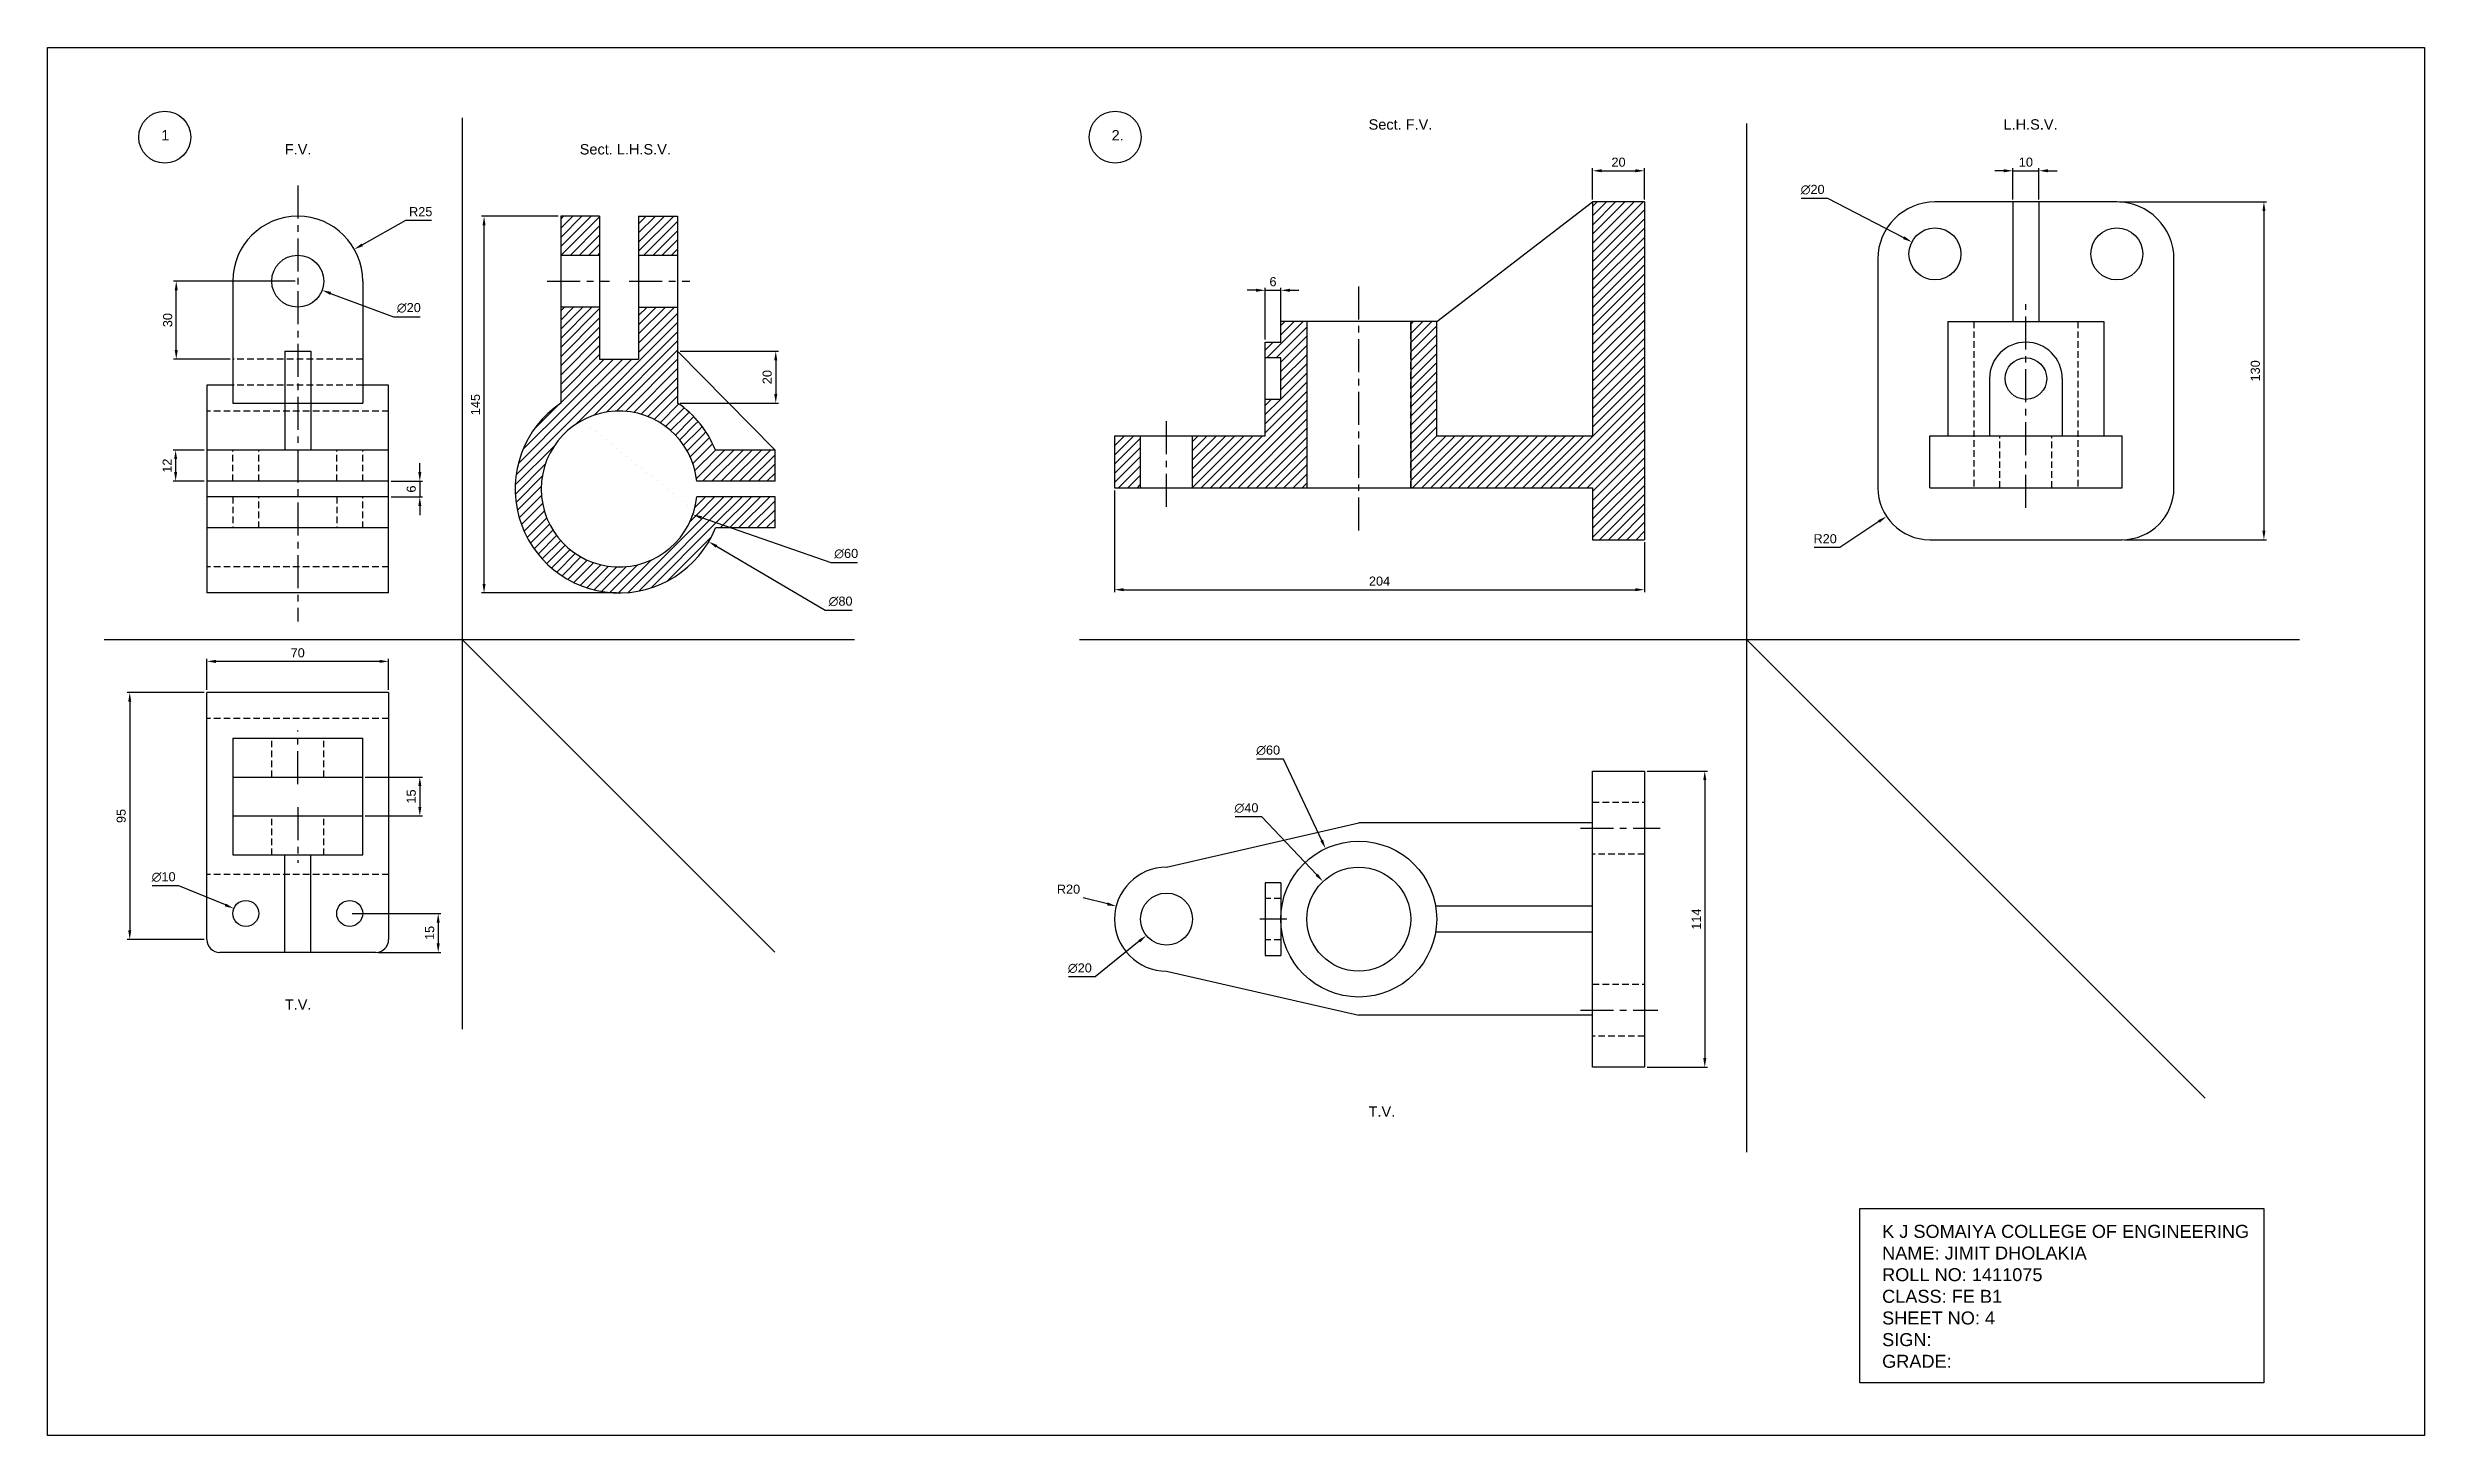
# Model space of a CAD drawing. Header units: millimetres. Extents: x 2652 to 3567, y 829 to 1364.
import ezdxf

# ---------------------------------------------------------------- set-up
doc = ezdxf.new("R2010")
doc.units = ezdxf.units.MM
doc.header["$LTSCALE"] = 0.4
doc.linetypes.add('CENTER', pattern=[50.8, 31.75, -6.35, 6.35, -6.35])
doc.linetypes.add('HIDDEN', pattern=[9.525, 6.35, -3.175])
doc.layers.add('AM_5', color=3, linetype='Continuous', lineweight=25)
doc.layers.add('AM_8', color=1, linetype='Continuous', lineweight=25)
doc.styles.get("Standard").update_dxf_attribs({"font": 'ARIAL.TTF'})
doc.dimstyles.new('AM_ISO$0', dxfattribs={"dimtxt": 3.5, "dimasz": 3.5, "dimexe": 1, "dimexo": 1, "dimgap": 1.5, "dimtad": 1, "dimdsep": 46, "dimtxsty": 'Standard', "dimcen": 0, "dimclrd": 256, "dimclre": 256, "dimclrt": 2, "dimadec": 0, "dimazin": 2, "dimtp": 0.1, "dimtm": 0.1, "dimtfac": 0.71, "dimtdec": 3, "dimtmove": 0, "dimatfit": 3, "dimfxl": 1, "dimlwd": -1, "dimlwe": -1, "dimarcsym": 1})
doc.dimstyles.new('AM_ISO$3', dxfattribs={"dimtxt": 3.5, "dimasz": 3.5, "dimexe": 1, "dimexo": 1, "dimgap": 1.5, "dimtad": 1, "dimtoh": 1, "dimdsep": 46, "dimtxsty": 'Standard', "dimcen": 0, "dimclrd": 256, "dimclre": 256, "dimclrt": 2, "dimadec": 0, "dimazin": 2, "dimtp": 0.1, "dimtm": 0.1, "dimtfac": 0.71, "dimtdec": 3, "dimtofl": 0, "dimtmove": 0, "dimatfit": 0, "dimfxl": 1, "dimlwd": -1, "dimlwe": -1, "dimarcsym": 1})
doc.dimstyles.new('AM_ISO$4', dxfattribs={"dimtxt": 3.5, "dimasz": 3.5, "dimexe": 1, "dimexo": 1, "dimgap": 1.5, "dimtad": 1, "dimtoh": 1, "dimdsep": 46, "dimtxsty": 'Standard', "dimcen": 0, "dimclrd": 256, "dimclre": 256, "dimclrt": 2, "dimadec": 0, "dimazin": 2, "dimtp": 0.1, "dimtm": 0.1, "dimtfac": 0.71, "dimtdec": 3, "dimtofl": 0, "dimtmove": 0, "dimatfit": 0, "dimfxl": 1, "dimlwd": -1, "dimlwe": -1, "dimarcsym": 1})
pattern_1 = [(45, (0, 0), (-1.767767, 1.767767), [])]

# ---------------------------------------------------------------- blocks, each defined once
blk = doc.blocks.new('*D3')
at = {"layer": 'AM_5', "linetype": 'ByBlock', "transparency": 16777216}
for p, q in [((2773.38, 1287.72), (2790.18, 1297.18)), ((2790.18, 1297.18), (2800.07, 1297.18))]:
    blk.add_line(p, q, dxfattribs=at)
at = {"layer": 'AM_5', "transparency": 16777216}
blk.add_solid([(2773.09, 1288.23), (2773.66, 1287.22), (2770.33, 1286.01)], dxfattribs=at)
at = {"layer": 'Defpoints', "color": 0, "transparency": 16777216}
for p in [(2770.33, 1286.01), (2748.54, 1273.74)]:
    blk.add_point(p, dxfattribs=at)
at = {"layer": 'AM_5', "color": 2, "transparency": 16777216, "insert": (2795.88, 1300.47), "char_height": 3.5, "attachment_point": 5}
blk.add_mtext('R25', dxfattribs=at)
blk = doc.blocks.new('*D4')
at = {"layer": 'AM_5', "linetype": 'ByBlock', "transparency": 16777216}
for p, q in [((2761.2, 1269.05), (2785.4, 1260.07)), ((2785.4, 1260.07), (2795.71, 1260.07))]:
    blk.add_line(p, q, dxfattribs=at)
at = {"layer": 'AM_5', "transparency": 16777216}
blk.add_solid([(2761.4, 1269.6), (2761, 1268.5), (2757.92, 1270.27)], dxfattribs=at)
at = {"layer": 'Defpoints', "color": 0, "transparency": 16777216}
for p in [(2739.16, 1277.22), (2757.92, 1270.27)]:
    blk.add_point(p, dxfattribs=at)
at = {"layer": 'AM_5', "color": 2, "transparency": 16777216, "insert": (2791.31, 1263.46), "char_height": 3.5, "attachment_point": 5}
blk.add_mtext('∅20', dxfattribs=at)
blk = doc.blocks.new('*D5')
at = {"layer": 'AM_5', "linetype": 'ByBlock', "transparency": 16777216}
for p, q in [((2747.54, 1273.74), (2700.78, 1273.74)), ((2701.78, 1247.24), (2701.78, 1270.24)), ((2722.54, 1243.74), (2700.78, 1243.74))]:
    blk.add_line(p, q, dxfattribs=at)
at = {"layer": 'AM_5', "transparency": 16777216}
for points in [[(2701.2, 1270.24), (2702.36, 1270.24), (2701.78, 1273.74)], [(2701.2, 1247.24), (2702.36, 1247.24), (2701.78, 1243.74)]]:
    blk.add_solid(points, dxfattribs=at)
at = {"layer": 'Defpoints', "color": 0, "transparency": 16777216}
for p in [(2701.78, 1273.74), (2748.54, 1273.74), (2723.54, 1243.74)]:
    blk.add_point(p, dxfattribs=at)
at = {"layer": 'AM_5', "color": 2, "transparency": 16777216, "insert": (2698.49, 1258.74), "char_height": 3.5, "attachment_point": 5, "rotation": 90}
blk.add_mtext('30', dxfattribs=at)
blk = doc.blocks.new('*D6')
at = {"layer": 'AM_5', "linetype": 'ByBlock', "transparency": 16777216}
for p, q in [((2848.76, 1298.74), (2819.26, 1298.74)), ((2820.26, 1157.24), (2820.26, 1295.24)), ((2871.26, 1153.74), (2819.26, 1153.74))]:
    blk.add_line(p, q, dxfattribs=at)
at = {"layer": 'AM_5', "transparency": 16777216}
for points in [[(2819.68, 1295.24), (2820.85, 1295.24), (2820.26, 1298.74)], [(2819.68, 1157.24), (2820.85, 1157.24), (2820.26, 1153.74)]]:
    blk.add_solid(points, dxfattribs=at)
at = {"layer": 'Defpoints', "color": 0, "transparency": 16777216}
for p in [(2820.26, 1298.74), (2849.76, 1298.74), (2872.26, 1153.74)]:
    blk.add_point(p, dxfattribs=at)
at = {"layer": 'AM_5', "color": 2, "transparency": 16777216, "insert": (2816.97, 1226.24), "char_height": 3.5, "attachment_point": 5, "rotation": 90}
blk.add_mtext('145', dxfattribs=at)
blk = doc.blocks.new('*D7')
at = {"layer": 'AM_5', "linetype": 'ByBlock', "transparency": 16777216}
for p, q in [((2903.91, 1182.76), (2953.75, 1165.46)), ((2953.75, 1165.46), (2964.06, 1165.46))]:
    blk.add_line(p, q, dxfattribs=at)
at = {"layer": 'AM_5', "transparency": 16777216}
blk.add_solid([(2904.1, 1183.31), (2903.72, 1182.21), (2900.6, 1183.91)], dxfattribs=at)
at = {"layer": 'Defpoints', "color": 0, "transparency": 16777216}
for p in [(2843.92, 1203.58), (2900.6, 1183.91)]:
    blk.add_point(p, dxfattribs=at)
at = {"layer": 'AM_5', "color": 2, "transparency": 16777216, "insert": (2959.66, 1168.85), "char_height": 3.5, "attachment_point": 5}
blk.add_mtext('∅60', dxfattribs=at)
blk = doc.blocks.new('*D8')
at = {"layer": 'AM_5', "linetype": 'ByBlock', "transparency": 16777216}
for p, q in [((2909.76, 1171.69), (2951.59, 1147.09)), ((2951.59, 1147.09), (2961.9, 1147.09))]:
    blk.add_line(p, q, dxfattribs=at)
at = {"layer": 'AM_5', "transparency": 16777216}
blk.add_solid([(2910.05, 1172.2), (2909.46, 1171.19), (2906.74, 1173.47)], dxfattribs=at)
at = {"layer": 'Defpoints', "color": 0, "transparency": 16777216}
for p in [(2837.78, 1214.02), (2906.74, 1173.47)]:
    blk.add_point(p, dxfattribs=at)
at = {"layer": 'AM_5', "color": 2, "transparency": 16777216, "insert": (2957.49, 1150.48), "char_height": 3.5, "attachment_point": 5}
blk.add_mtext('∅80', dxfattribs=at)
blk = doc.blocks.new('*D9')
at = {"layer": 'AM_5', "linetype": 'ByBlock', "transparency": 16777216}
for p, q in [((2769.54, 1030.4), (2803.61, 1030.4)), ((2802.61, 1026.9), (2802.61, 1018.9)), ((2779.54, 1015.4), (2803.61, 1015.4))]:
    blk.add_line(p, q, dxfattribs=at)
at = {"layer": 'AM_5', "transparency": 16777216}
for points in [[(2802.03, 1026.9), (2803.2, 1026.9), (2802.61, 1030.4)], [(2802.03, 1018.9), (2803.2, 1018.9), (2802.61, 1015.4)]]:
    blk.add_solid(points, dxfattribs=at)
at = {"layer": 'Defpoints', "color": 0, "transparency": 16777216}
for p in [(2768.54, 1030.4), (2778.54, 1015.4), (2802.61, 1015.4)]:
    blk.add_point(p, dxfattribs=at)
at = {"layer": 'AM_5', "color": 2, "transparency": 16777216, "insert": (2799.33, 1022.9), "char_height": 3.5, "attachment_point": 5, "rotation": 90}
blk.add_mtext('15', dxfattribs=at)
blk = doc.blocks.new('*D10')
at = {"layer": 'AM_5', "linetype": 'ByBlock', "transparency": 16777216}
for p, q in [((2702.82, 1041.02), (2692.51, 1041.02)), ((2720.68, 1033.65), (2702.82, 1041.02))]:
    blk.add_line(p, q, dxfattribs=at)
at = {"layer": 'AM_5', "transparency": 16777216}
blk.add_solid([(2720.91, 1034.19), (2720.46, 1033.11), (2723.92, 1032.31)], dxfattribs=at)
at = {"layer": 'Defpoints', "color": 0, "transparency": 16777216}
for p in [(2723.92, 1032.31), (2733.16, 1028.49)]:
    blk.add_point(p, dxfattribs=at)
at = {"layer": 'AM_5', "color": 2, "transparency": 16777216, "insert": (2696.91, 1044.41), "char_height": 3.5, "attachment_point": 5}
blk.add_mtext('∅10', dxfattribs=at)
blk = doc.blocks.new('*D11')
at = {"layer": 'AM_5', "linetype": 'ByBlock', "transparency": 16777216}
for p, q in [((2774.54, 1082.9), (2796.54, 1082.9)), ((2795.54, 1079.4), (2795.54, 1071.4)), ((2774.54, 1067.9), (2796.54, 1067.9))]:
    blk.add_line(p, q, dxfattribs=at)
at = {"layer": 'AM_5', "transparency": 16777216}
for points in [[(2794.96, 1079.4), (2796.12, 1079.4), (2795.54, 1082.9)], [(2794.96, 1071.4), (2796.12, 1071.4), (2795.54, 1067.9)]]:
    blk.add_solid(points, dxfattribs=at)
at = {"layer": 'Defpoints', "color": 0, "transparency": 16777216}
for p in [(2773.54, 1082.9), (2773.54, 1067.9), (2795.54, 1067.9)]:
    blk.add_point(p, dxfattribs=at)
at = {"layer": 'AM_5', "color": 2, "transparency": 16777216, "insert": (2792.25, 1075.4), "char_height": 3.5, "attachment_point": 5, "rotation": 90}
blk.add_mtext('15', dxfattribs=at)
blk = doc.blocks.new('*D12')
at = {"layer": 'AM_5', "linetype": 'ByBlock', "transparency": 16777216}
for p, q in [((3337.57, 1305.57), (3327.26, 1305.57)), ((3366.78, 1290.44), (3337.57, 1305.57))]:
    blk.add_line(p, q, dxfattribs=at)
at = {"layer": 'AM_5', "transparency": 16777216}
blk.add_solid([(3367.05, 1290.96), (3366.51, 1289.92), (3369.89, 1288.83)], dxfattribs=at)
at = {"layer": 'Defpoints', "color": 0, "transparency": 16777216}
for p in [(3369.89, 1288.83), (3387.65, 1279.64)]:
    blk.add_point(p, dxfattribs=at)
at = {"layer": 'AM_5', "color": 2, "transparency": 16777216, "insert": (3331.67, 1308.95), "char_height": 3.5, "attachment_point": 5}
blk.add_mtext('∅20', dxfattribs=at)
blk = doc.blocks.new('*D13')
at = {"layer": 'AM_5', "linetype": 'ByBlock', "transparency": 16777216}
for p, q in [((3267.96, 1085.21), (3291.16, 1085.21)), ((3290.16, 1081.71), (3290.16, 974.71)), ((3267.96, 971.21), (3291.16, 971.21))]:
    blk.add_line(p, q, dxfattribs=at)
at = {"layer": 'AM_5', "transparency": 16777216}
for points in [[(3289.58, 1081.71), (3290.75, 1081.71), (3290.16, 1085.21)], [(3289.58, 974.71), (3290.75, 974.71), (3290.16, 971.21)]]:
    blk.add_solid(points, dxfattribs=at)
at = {"layer": 'Defpoints', "color": 0, "transparency": 16777216}
for p in [(3266.96, 1085.21), (3266.96, 971.21), (3290.16, 971.21)]:
    blk.add_point(p, dxfattribs=at)
at = {"layer": 'AM_5', "color": 2, "transparency": 16777216, "insert": (3286.91, 1028.21), "char_height": 3.5, "attachment_point": 5, "rotation": 90}
blk.add_mtext('114', dxfattribs=at)
blk = doc.blocks.new('*D14')
at = {"layer": 'AM_5', "linetype": 'ByBlock', "transparency": 16777216}
for p, q in [((3127.98, 1089.77), (3117.67, 1089.77)), ((3142.69, 1058.52), (3127.98, 1089.77))]:
    blk.add_line(p, q, dxfattribs=at)
at = {"layer": 'AM_5', "transparency": 16777216}
blk.add_solid([(3143.22, 1058.77), (3142.17, 1058.27), (3144.18, 1055.35)], dxfattribs=at)
at = {"layer": 'Defpoints', "color": 0, "transparency": 16777216}
for p in [(3144.18, 1055.35), (3169.75, 1001.07)]:
    blk.add_point(p, dxfattribs=at)
at = {"layer": 'AM_5', "color": 2, "transparency": 16777216, "insert": (3122.07, 1093.16), "char_height": 3.5, "attachment_point": 5}
blk.add_mtext('∅60', dxfattribs=at)
blk = doc.blocks.new('*D15')
at = {"layer": 'AM_5', "linetype": 'ByBlock', "transparency": 16777216}
for p, q in [((3119.64, 1067.57), (3109.33, 1067.57)), ((3140.79, 1045.26), (3119.64, 1067.57))]:
    blk.add_line(p, q, dxfattribs=at)
at = {"layer": 'AM_5', "transparency": 16777216}
blk.add_solid([(3141.22, 1045.66), (3140.37, 1044.86), (3143.2, 1042.72)], dxfattribs=at)
at = {"layer": 'Defpoints', "color": 0, "transparency": 16777216}
for p in [(3143.2, 1042.72), (3170.73, 1013.7)]:
    blk.add_point(p, dxfattribs=at)
at = {"layer": 'AM_5', "color": 2, "transparency": 16777216, "insert": (3113.74, 1070.95), "char_height": 3.5, "attachment_point": 5}
blk.add_mtext('∅40', dxfattribs=at)
blk = doc.blocks.new('*D16')
at = {"layer": 'AM_5', "linetype": 'ByBlock', "transparency": 16777216}
blk.add_line((3060.2, 1034.05), (3050.91, 1036.44), dxfattribs=at)
at = {"layer": 'AM_5', "transparency": 16777216}
blk.add_solid([(3060.35, 1034.62), (3060.06, 1033.49), (3063.59, 1033.18)], dxfattribs=at)
at = {"layer": 'Defpoints', "color": 0, "transparency": 16777216}
for p in [(3063.59, 1033.18), (3082.96, 1028.21)]:
    blk.add_point(p, dxfattribs=at)
at = {"layer": 'AM_5', "color": 2, "transparency": 16777216, "insert": (3045.24, 1039.73), "char_height": 3.5, "attachment_point": 5}
blk.add_mtext('R20', dxfattribs=at)
blk = doc.blocks.new('*D17')
at = {"layer": 'AM_5', "linetype": 'ByBlock', "transparency": 16777216}
for p, q in [((3072.48, 1019.71), (3055.5, 1005.94)), ((3055.5, 1005.94), (3045.19, 1005.94))]:
    blk.add_line(p, q, dxfattribs=at)
at = {"layer": 'AM_5', "transparency": 16777216}
blk.add_solid([(3072.11, 1020.16), (3072.85, 1019.25), (3075.2, 1021.91)], dxfattribs=at)
at = {"layer": 'Defpoints', "color": 0, "transparency": 16777216}
for p in [(3090.73, 1034.51), (3075.2, 1021.91)]:
    blk.add_point(p, dxfattribs=at)
at = {"layer": 'AM_5', "color": 2, "transparency": 16777216, "insert": (3049.6, 1009.32), "char_height": 3.5, "attachment_point": 5}
blk.add_mtext('∅20', dxfattribs=at)
blk = doc.blocks.new('*D18')
at = {"layer": 'AM_5', "linetype": 'ByBlock', "transparency": 16777216}
for p, q in [((3405.27, 1316.23), (3401.77, 1316.23)), ((3408.77, 1305.23), (3408.77, 1317.23)), ((3408.77, 1316.23), (3418.77, 1316.23)), ((3418.77, 1305.23), (3418.77, 1317.23)), ((3422.27, 1316.23), (3425.77, 1316.23))]:
    blk.add_line(p, q, dxfattribs=at)
at = {"layer": 'AM_5', "transparency": 16777216}
for points in [[(3405.27, 1316.82), (3405.27, 1315.65), (3408.77, 1316.23)], [(3422.27, 1316.82), (3422.27, 1315.65), (3418.77, 1316.23)]]:
    blk.add_solid(points, dxfattribs=at)
at = {"layer": 'Defpoints', "color": 0, "transparency": 16777216}
for p in [(3418.77, 1316.23), (3408.77, 1304.23), (3418.77, 1304.23)]:
    blk.add_point(p, dxfattribs=at)
at = {"layer": 'AM_5', "color": 2, "transparency": 16777216, "insert": (3413.77, 1319.52), "char_height": 3.5, "attachment_point": 5}
blk.add_mtext('10', dxfattribs=at)
blk = doc.blocks.new('*D19')
at = {"layer": 'AM_5', "linetype": 'ByBlock', "transparency": 16777216}
for p, q in [((3062.96, 1193.23), (3062.96, 1154)), ((3266.96, 1173.23), (3266.96, 1154)), ((3066.46, 1155), (3263.46, 1155))]:
    blk.add_line(p, q, dxfattribs=at)
at = {"layer": 'AM_5', "transparency": 16777216}
for points in [[(3066.46, 1155.58), (3066.46, 1154.41), (3062.96, 1155)], [(3263.46, 1155.58), (3263.46, 1154.41), (3266.96, 1155)]]:
    blk.add_solid(points, dxfattribs=at)
at = {"layer": 'Defpoints', "color": 0, "transparency": 16777216}
for p in [(3062.96, 1194.23), (3266.96, 1174.23), (3266.96, 1155)]:
    blk.add_point(p, dxfattribs=at)
at = {"layer": 'AM_5', "color": 2, "transparency": 16777216, "insert": (3164.96, 1158.28), "char_height": 3.5, "attachment_point": 5}
blk.add_mtext('204', dxfattribs=at)
blk = doc.blocks.new('*D20')
at = {"layer": 'AM_5', "linetype": 'ByBlock', "transparency": 16777216}
for p, q in [((3449.77, 1304.23), (3506.39, 1304.23)), ((3505.39, 1300.73), (3505.39, 1177.73)), ((3451.77, 1174.23), (3506.39, 1174.23))]:
    blk.add_line(p, q, dxfattribs=at)
at = {"layer": 'AM_5', "transparency": 16777216}
for points in [[(3504.81, 1300.73), (3505.98, 1300.73), (3505.39, 1304.23)], [(3504.81, 1177.73), (3505.98, 1177.73), (3505.39, 1174.23)]]:
    blk.add_solid(points, dxfattribs=at)
at = {"layer": 'Defpoints', "color": 0, "transparency": 16777216}
for p in [(3448.77, 1304.23), (3450.77, 1174.23), (3505.39, 1174.23)]:
    blk.add_point(p, dxfattribs=at)
at = {"layer": 'AM_5', "color": 2, "transparency": 16777216, "insert": (3502.1, 1239.23), "char_height": 3.5, "attachment_point": 5, "rotation": 90}
blk.add_mtext('130', dxfattribs=at)
blk = doc.blocks.new('*D21')
at = {"layer": 'AM_5', "linetype": 'ByBlock', "transparency": 16777216}
for p, q in [((3246.96, 1305.23), (3246.96, 1317.23)), ((3250.46, 1316.23), (3263.46, 1316.23)), ((3266.96, 1305.23), (3266.96, 1317.23))]:
    blk.add_line(p, q, dxfattribs=at)
at = {"layer": 'AM_5', "transparency": 16777216}
for points in [[(3250.46, 1316.82), (3250.46, 1315.65), (3246.96, 1316.23)], [(3263.46, 1316.82), (3263.46, 1315.65), (3266.96, 1316.23)]]:
    blk.add_solid(points, dxfattribs=at)
at = {"layer": 'Defpoints', "color": 0, "transparency": 16777216}
for p in [(3266.96, 1316.23), (3246.96, 1304.23), (3266.96, 1304.23)]:
    blk.add_point(p, dxfattribs=at)
at = {"layer": 'AM_5', "color": 2, "transparency": 16777216, "insert": (3256.96, 1319.52), "char_height": 3.5, "attachment_point": 5}
blk.add_mtext('20', dxfattribs=at)
blk = doc.blocks.new('*D22')
at = {"layer": 'AM_5', "linetype": 'ByBlock', "transparency": 16777216}
for p, q in [((3117.46, 1270.23), (3113.96, 1270.23)), ((3120.96, 1251.23), (3120.96, 1271.23)), ((3120.96, 1270.23), (3126.96, 1270.23)), ((3126.96, 1251.23), (3126.96, 1271.23)), ((3130.46, 1270.23), (3133.96, 1270.23))]:
    blk.add_line(p, q, dxfattribs=at)
at = {"layer": 'AM_5', "transparency": 16777216}
for points in [[(3117.46, 1270.82), (3117.46, 1269.65), (3120.96, 1270.23)], [(3130.46, 1270.82), (3130.46, 1269.65), (3126.96, 1270.23)]]:
    blk.add_solid(points, dxfattribs=at)
at = {"layer": 'Defpoints', "color": 0, "transparency": 16777216}
for p in [(3126.96, 1270.23), (3120.96, 1250.23), (3126.96, 1250.23)]:
    blk.add_point(p, dxfattribs=at)
at = {"layer": 'AM_5', "color": 2, "transparency": 16777216, "insert": (3123.96, 1273.52), "char_height": 3.5, "attachment_point": 5}
blk.add_mtext('6', dxfattribs=at)
blk = doc.blocks.new('*D23')
at = {"layer": 'AM_5', "linetype": 'ByBlock', "transparency": 16777216}
for p, q in [((3357.18, 1181.25), (3342.17, 1171.3)), ((3342.17, 1171.3), (3332.32, 1171.3))]:
    blk.add_line(p, q, dxfattribs=at)
at = {"layer": 'AM_5', "transparency": 16777216}
blk.add_solid([(3356.86, 1181.74), (3357.5, 1180.76), (3360.1, 1183.18)], dxfattribs=at)
at = {"layer": 'Defpoints', "color": 0, "transparency": 16777216}
for p in [(3376.77, 1194.23), (3360.1, 1183.18)]:
    blk.add_point(p, dxfattribs=at)
at = {"layer": 'AM_5', "color": 2, "transparency": 16777216, "insert": (3336.5, 1174.59), "char_height": 3.5, "attachment_point": 5}
blk.add_mtext('R20', dxfattribs=at)
blk = doc.blocks.new('*D24')
at = {"layer": 'AM_5', "linetype": 'ByBlock', "transparency": 16777216}
for p, q in [((2895.76, 1246.82), (2933.55, 1246.82)), ((2932.55, 1243.32), (2932.55, 1230.32)), ((2895.76, 1226.82), (2933.55, 1226.82))]:
    blk.add_line(p, q, dxfattribs=at)
at = {"layer": 'AM_5', "transparency": 16777216}
for points in [[(2931.96, 1243.32), (2933.13, 1243.32), (2932.55, 1246.82)], [(2931.96, 1230.32), (2933.13, 1230.32), (2932.55, 1226.82)]]:
    blk.add_solid(points, dxfattribs=at)
at = {"layer": 'Defpoints', "color": 0, "transparency": 16777216}
for p in [(2894.76, 1246.82), (2894.76, 1226.82), (2932.55, 1226.82)]:
    blk.add_point(p, dxfattribs=at)
at = {"layer": 'AM_5', "color": 2, "transparency": 16777216, "insert": (2929.26, 1236.82), "char_height": 3.5, "attachment_point": 5, "rotation": 90}
blk.add_mtext('20', dxfattribs=at)
blk = doc.blocks.new('*D25')
at = {"layer": 'AM_5', "linetype": 'ByBlock', "transparency": 16777216}
for p, q in [((2713.54, 1116.4), (2713.54, 1128.4)), ((2780.04, 1127.4), (2717.04, 1127.4)), ((2783.54, 1116.4), (2783.54, 1128.4))]:
    blk.add_line(p, q, dxfattribs=at)
at = {"layer": 'AM_5', "transparency": 16777216}
for points in [[(2717.04, 1127.99), (2717.04, 1126.82), (2713.54, 1127.4)], [(2780.04, 1127.99), (2780.04, 1126.82), (2783.54, 1127.4)]]:
    blk.add_solid(points, dxfattribs=at)
at = {"layer": 'Defpoints', "color": 0, "transparency": 16777216}
for p in [(2713.54, 1127.4), (2713.54, 1115.4), (2783.54, 1115.4)]:
    blk.add_point(p, dxfattribs=at)
at = {"layer": 'AM_5', "color": 2, "transparency": 16777216, "insert": (2748.54, 1130.69), "char_height": 3.5, "attachment_point": 5}
blk.add_mtext('70', dxfattribs=at)
blk = doc.blocks.new('*D26')
at = {"layer": 'AM_5', "linetype": 'ByBlock', "transparency": 16777216}
for p, q in [((2712.54, 1208.74), (2700.54, 1208.74)), ((2701.54, 1205.24), (2701.54, 1200.24)), ((2712.54, 1196.74), (2700.54, 1196.74))]:
    blk.add_line(p, q, dxfattribs=at)
at = {"layer": 'AM_5', "transparency": 16777216}
for points in [[(2700.96, 1205.24), (2702.12, 1205.24), (2701.54, 1208.74)], [(2700.96, 1200.24), (2702.12, 1200.24), (2701.54, 1196.74)]]:
    blk.add_solid(points, dxfattribs=at)
at = {"layer": 'Defpoints', "color": 0, "transparency": 16777216}
for p in [(2713.54, 1208.74), (2701.54, 1196.74), (2713.54, 1196.74)]:
    blk.add_point(p, dxfattribs=at)
at = {"layer": 'AM_5', "color": 2, "transparency": 16777216, "insert": (2698.28, 1202.74), "char_height": 3.5, "attachment_point": 5, "rotation": 90}
blk.add_mtext('12', dxfattribs=at)
blk = doc.blocks.new('*D27')
at = {"layer": 'AM_5', "linetype": 'ByBlock', "transparency": 16777216}
for p, q in [((2795.54, 1200.24), (2795.54, 1203.74)), ((2784.54, 1196.74), (2796.54, 1196.74)), ((2784.54, 1190.74), (2796.54, 1190.74)), ((2795.54, 1196.74), (2795.54, 1190.74)), ((2795.54, 1187.24), (2795.54, 1183.74))]:
    blk.add_line(p, q, dxfattribs=at)
at = {"layer": 'AM_5', "transparency": 16777216}
for points in [[(2794.96, 1200.24), (2796.12, 1200.24), (2795.54, 1196.74)], [(2794.96, 1187.24), (2796.12, 1187.24), (2795.54, 1190.74)]]:
    blk.add_solid(points, dxfattribs=at)
at = {"layer": 'Defpoints', "color": 0, "transparency": 16777216}
for p in [(2783.54, 1196.74), (2783.54, 1190.74), (2795.54, 1190.74)]:
    blk.add_point(p, dxfattribs=at)
at = {"layer": 'AM_5', "color": 2, "transparency": 16777216, "insert": (2792.25, 1193.74), "char_height": 3.5, "attachment_point": 5, "rotation": 90}
blk.add_mtext('6', dxfattribs=at)
blk = doc.blocks.new('*D28')
at = {"layer": 'AM_5', "linetype": 'ByBlock', "transparency": 16777216}
for p, q in [((2712.54, 1115.4), (2682.88, 1115.4)), ((2683.88, 1111.9), (2683.88, 1023.9)), ((2712.54, 1020.4), (2682.88, 1020.4))]:
    blk.add_line(p, q, dxfattribs=at)
at = {"layer": 'AM_5', "transparency": 16777216}
for points in [[(2683.3, 1111.9), (2684.46, 1111.9), (2683.88, 1115.4)], [(2683.3, 1023.9), (2684.46, 1023.9), (2683.88, 1020.4)]]:
    blk.add_solid(points, dxfattribs=at)
at = {"layer": 'Defpoints', "color": 0, "transparency": 16777216}
for p in [(2713.54, 1115.4), (2683.88, 1020.4), (2713.54, 1020.4)]:
    blk.add_point(p, dxfattribs=at)
at = {"layer": 'AM_5', "color": 2, "transparency": 16777216, "insert": (2680.59, 1067.9), "char_height": 3.5, "attachment_point": 5, "rotation": 90}
blk.add_mtext('95', dxfattribs=at)

msp = doc.modelspace()

# ---------------------------------------------------------------- hatches: boundary and pattern name
at = {"layer": 'AM_8'}
h = msp.add_hatch(dxfattribs=at)
h.set_pattern_fill('_U', color=256, scale=2.5, angle=45, style=0, pattern_type=0)
h.set_pattern_definition(pattern_1)
h.paths.add_polyline_path([(3246.965, 1174.235), (3266.965, 1174.235), (3266.965, 1304.235), (3246.965, 1304.235), (3246.965, 1214.235), (3186.965, 1214.235), (3186.965, 1258.235), (3176.965, 1258.235), (3176.965, 1194.235), (3246.965, 1194.235)])
h = msp.add_hatch(dxfattribs=at)
h.set_pattern_fill('_U', color=256, scale=2.5, angle=45, style=0, pattern_type=0)
h.set_pattern_definition(pattern_1)
h.paths.add_polyline_path([(2849.762, 1298.744), (2849.762, 1283.744), (2864.762, 1283.744), (2864.762, 1298.744)])
h = msp.add_hatch(dxfattribs=at)
h.set_pattern_fill('_U', color=256, scale=2.5, angle=45, style=0, pattern_type=0)
h.set_pattern_definition(pattern_1)
h.paths.add_polyline_path([(2894.762, 1283.744), (2894.762, 1298.744), (2879.762, 1298.744), (2879.762, 1283.744)])
h = msp.add_hatch(dxfattribs=at)
h.set_pattern_fill('_U', color=256, scale=2.5, angle=45, style=0, pattern_type=0)
h.set_pattern_definition(pattern_1)
edge = h.paths.add_edge_path()
edge.add_arc((2872.262, 1193.744), 30, 5.73917, 354.26083)
edge.add_line((2902.111, 1190.744), (2932.262, 1190.744))
edge.add_line((2932.262, 1190.744), (2932.262, 1178.744))
edge.add_line((2932.262, 1178.744), (2909.343, 1178.744))
edge.add_arc((2872.262, 1193.744), 40, 124.228866, 337.975687, ccw=False)
edge.add_line((2849.762, 1226.816), (2849.762, 1263.744))
edge.add_line((2849.762, 1263.744), (2864.762, 1263.744))
edge.add_line((2864.762, 1263.744), (2864.762, 1243.744))
edge.add_line((2864.762, 1243.744), (2879.762, 1243.744))
edge.add_line((2879.762, 1243.744), (2879.762, 1263.744))
edge.add_line((2879.762, 1263.744), (2894.762, 1263.744))
edge.add_line((2894.762, 1263.744), (2894.762, 1226.816))
edge.add_arc((2872.262, 1193.744), 40, 22.024313, 55.771134, ccw=False)
edge.add_line((2909.343, 1208.744), (2932.262, 1208.744))
edge.add_line((2932.262, 1208.744), (2932.262, 1196.744))
edge.add_line((2932.262, 1196.744), (2902.111, 1196.744))
h = msp.add_hatch(dxfattribs=at)
h.set_pattern_fill('_U', color=256, scale=2.5, angle=45, style=0, pattern_type=0)
h.set_pattern_definition(pattern_1)
h.paths.add_polyline_path([(3092.965, 1194.235), (3136.965, 1194.235), (3136.965, 1258.235), (3126.965, 1258.235), (3126.965, 1250.235), (3120.965, 1250.235), (3120.965, 1244.235), (3126.965, 1244.235), (3126.965, 1228.235), (3120.965, 1228.235), (3120.965, 1214.235), (3092.965, 1214.235)])
h = msp.add_hatch(dxfattribs=at)
h.set_pattern_fill('_U', color=256, scale=2.5, angle=45, style=0, pattern_type=0)
h.set_pattern_definition(pattern_1)
h.paths.add_polyline_path([(3062.965, 1214.235), (3062.965, 1194.235), (3072.965, 1194.235), (3072.965, 1214.235)])

# ---------------------------------------------------------------- linework, layer by layer
for p, q in [((2811.874, 1336.55), (2811.874, 985.817)), ((3306.19, 1334.44), (3306.19, 938.528)), ((3186.965, 1258.235), (3246.965, 1304.235)), ((3266.965, 1304.235), (3246.965, 1304.235)), ((3246.965, 1304.235), (3246.965, 1214.235)), ((3266.965, 1304.235), (3266.965, 1174.235)), ((3448.769, 1304.235), (3378.769, 1304.235)), ((3408.769, 1304.235), (3408.769, 1258.235)), ((3418.769, 1304.235), (3418.769, 1258.235)), ((2864.762, 1298.744), (2849.762, 1298.744)), ((2849.762, 1298.744), (2849.762, 1226.816)), ((2864.762, 1298.744), (2864.762, 1243.744)), ((2879.762, 1298.744), (2879.762, 1243.744)), ((2879.762, 1298.744), (2894.762, 1298.744)), ((2894.762, 1298.744), (2894.762, 1226.816)), ((2849.762, 1283.744), (2864.762, 1283.744)), ((2879.762, 1283.744), (2894.762, 1283.744)), ((3356.769, 1282.235), (3356.769, 1194.235)), ((3470.769, 1194.235), (3470.769, 1282.235)), ((2723.541, 1273.744), (2723.541, 1226.816)), ((2773.541, 1273.744), (2773.541, 1226.816)), ((2864.762, 1263.744), (2849.762, 1263.744)), ((2879.762, 1263.744), (2894.762, 1263.744)), ((3186.965, 1258.235), (3126.965, 1258.235)), ((3126.965, 1250.235), (3126.965, 1258.235)), ((3136.965, 1258.235), (3136.965, 1194.235)), ((3176.965, 1258.235), (3176.965, 1194.235)), ((3186.965, 1214.235), (3186.965, 1258.235)), ((3383.769, 1258.235), (3383.769, 1214.235)), ((3383.769, 1258.235), (3443.769, 1258.235)), ((3443.769, 1258.235), (3443.769, 1214.235)), ((2743.541, 1246.816), (2743.541, 1208.744)), ((2743.541, 1246.816), (2753.541, 1246.816)), ((2753.541, 1246.816), (2753.541, 1208.744)), ((2894.762, 1246.816), (2932.262, 1208.744)), ((3120.965, 1214.235), (3120.965, 1250.235)), ((3120.965, 1250.235), (3126.965, 1250.235)), ((2864.762, 1243.744), (2879.762, 1243.744)), ((3126.965, 1244.235), (3120.965, 1244.235)), ((3126.965, 1228.235), (3126.965, 1244.235)), ((3399.769, 1236.235), (3399.769, 1214.235)), ((3427.769, 1236.235), (3427.769, 1214.235)), ((2713.541, 1233.744), (2713.541, 1153.744)), ((2723.541, 1233.744), (2713.541, 1233.744)), ((2723.541, 1226.816), (2773.541, 1226.816)), ((2783.541, 1233.744), (2773.541, 1233.744)), ((2783.541, 1153.744), (2783.541, 1233.744)), ((3126.965, 1228.235), (3120.965, 1228.235)), ((2783.541, 1208.744), (2713.541, 1208.744)), ((2932.262, 1208.744), (2909.343, 1208.744)), ((2932.262, 1196.744), (2932.262, 1208.744)), ((3062.965, 1214.235), (3062.965, 1194.235)), ((3062.965, 1214.235), (3120.965, 1214.235)), ((3072.965, 1194.235), (3072.965, 1214.235)), ((3092.965, 1194.235), (3092.965, 1214.235)), ((3186.965, 1214.235), (3246.965, 1214.235)), ((3376.769, 1214.235), (3450.769, 1214.235)), ((3376.769, 1194.235), (3376.769, 1214.235)), ((3450.769, 1194.235), (3450.769, 1214.235)), ((2783.541, 1196.744), (2713.541, 1196.744)), ((2783.541, 1190.744), (2713.541, 1190.744)), ((2932.262, 1196.744), (2902.111, 1196.744)), ((2932.262, 1190.744), (2902.111, 1190.744)), ((2932.262, 1178.744), (2932.262, 1190.744)), ((3062.965, 1194.235), (3246.965, 1194.235)), ((3246.965, 1194.235), (3246.965, 1174.235)), ((3376.769, 1194.235), (3450.769, 1194.235)), ((2783.541, 1178.744), (2713.541, 1178.744)), ((2932.262, 1178.744), (2909.343, 1178.744)), ((3246.965, 1174.235), (3266.965, 1174.235)), ((3376.769, 1174.235), (3450.769, 1174.235)), ((2783.541, 1153.744), (2713.541, 1153.744)), ((2674.075, 1135.789), (2962.81, 1135.789)), ((2811.874, 1135.789), (2932.201, 1015.463)), ((3049.471, 1135.789), (3519.124, 1135.789)), ((3306.19, 1135.789), (3482.734, 959.246)), ((2783.541, 1115.402), (2713.541, 1115.402)), ((2713.541, 1020.402), (2713.541, 1115.402)), ((2783.541, 1115.402), (2783.541, 1020.402)), ((2723.541, 1097.902), (2773.541, 1097.902)), ((2723.541, 1097.902), (2723.541, 1052.902)), ((2773.541, 1052.902), (2773.541, 1097.902)), ((2723.541, 1082.902), (2773.541, 1082.902)), ((3246.965, 971.21), (3246.965, 1085.21)), ((3246.965, 1085.21), (3266.965, 1085.21)), ((3266.965, 1085.21), (3266.965, 971.21)), ((2723.541, 1067.902), (2773.541, 1067.902)), ((3082.965, 1048.21), (3156.965, 1065.21)), ((3246.965, 1065.21), (3156.965, 1065.21)), ((2723.541, 1052.902), (2773.541, 1052.902)), ((2743.541, 1015.402), (2743.541, 1052.902)), ((2753.541, 1015.402), (2753.541, 1052.902)), ((3126.965, 1042.21), (3120.965, 1042.21)), ((3120.965, 1042.21), (3120.965, 1014.21)), ((3126.965, 1042.21), (3126.965, 1014.21)), ((3246.965, 1033.21), (3186.545, 1033.21)), ((3246.965, 1023.21), (3186.545, 1023.21)), ((2778.541, 1015.402), (2718.541, 1015.402)), ((3082.965, 1008.21), (3156.965, 991.21)), ((3120.965, 1014.21), (3126.965, 1014.21)), ((3246.965, 991.21), (3156.965, 991.21)), ((3266.965, 971.21), (3246.965, 971.21))]:
    msp.add_line(p, q)
at = {"linetype": 'CENTER'}
for p, q in [((2748.541, 1310.527), (2748.541, 1142.695)), ((2844.601, 1273.744), (2868.491, 1273.744)), ((2876.147, 1273.744), (2899.424, 1273.744)), ((3156.965, 1177.754), (3156.965, 1273.768)), ((3413.769, 1186.511), (3413.769, 1264.953)), ((3082.965, 1186.868), (3082.965, 1221.597)), ((2748.541, 1080.15), (2748.541, 1100.801)), ((2748.541, 1071.252), (2748.541, 1049.926)), ((3242.276, 1063.21), (3272.994, 1063.21)), ((3129.304, 1028.21), (3118.867, 1028.21)), ((3242.276, 993.21), (3272.032, 993.21))]:
    msp.add_line(p, q, dxfattribs=at)
at = {"linetype": 'HIDDEN'}
for p, q in [((3176.965, 1194.235), (3176.965, 1258.235)), ((3393.769, 1258.235), (3393.769, 1194.235)), ((3433.769, 1258.235), (3433.769, 1194.235)), ((2773.541, 1243.744), (2723.541, 1243.744)), ((2773.541, 1233.744), (2723.541, 1233.744)), ((2783.541, 1223.744), (2713.541, 1223.744)), ((2723.541, 1196.744), (2723.541, 1208.744)), ((2733.541, 1196.744), (2733.541, 1208.744)), ((2763.541, 1196.744), (2763.541, 1208.744)), ((2773.541, 1196.744), (2773.541, 1208.744)), ((3403.769, 1194.235), (3403.769, 1214.235)), ((3423.769, 1194.235), (3423.769, 1214.235)), ((2723.541, 1190.744), (2723.541, 1178.744)), ((2733.541, 1178.744), (2733.541, 1190.744)), ((2763.541, 1190.744), (2763.541, 1178.744)), ((2773.541, 1178.744), (2773.541, 1190.744)), ((2783.541, 1163.744), (2713.541, 1163.744)), ((2783.541, 1105.402), (2713.541, 1105.402)), ((2738.541, 1082.902), (2738.541, 1097.902)), ((2758.541, 1082.902), (2758.541, 1097.902)), ((3246.965, 1073.21), (3266.965, 1073.21)), ((2738.541, 1052.902), (2738.541, 1067.902)), ((2758.541, 1052.902), (2758.541, 1067.902)), ((3266.965, 1053.21), (3246.965, 1053.21)), ((2783.541, 1045.402), (2713.541, 1045.402)), ((3126.965, 1036.21), (3120.965, 1036.21)), ((3126.965, 1020.21), (3120.965, 1020.21)), ((3246.965, 1003.21), (3266.965, 1003.21)), ((3266.965, 983.21), (3246.965, 983.21))]:
    msp.add_line(p, q, dxfattribs=at)
for points in [[(2652.234, 1363.658), (3567.188, 1363.658), (3567.188, 829.486), (2652.234, 829.486)], [(3349.828, 916.786), (3505.408, 916.786), (3505.408, 849.72), (3349.828, 849.72)]]:
    msp.add_lwpolyline(points, close=True)
for centre, radius in [((2697.363, 1329.164), 10), ((3063.199, 1329.164), 10), ((3378.769, 1284.235), 10), ((3448.769, 1284.235), 10), ((2748.541, 1273.744), 10), ((3413.769, 1236.235), 8), ((3156.965, 1028.21), 30), ((3156.965, 1028.21), 20), ((2728.541, 1030.402), 5), ((2768.541, 1030.402), 5), ((3082.965, 1028.21), 10)]:
    msp.add_circle(centre, radius)
for centre, radius, start, end in [((3378.769, 1282.235), 22, 90, 180), ((3448.769, 1282.235), 22, 0, 90), ((2748.541, 1273.744), 25, 360, 180), ((3413.769, 1236.235), 14, 0, 180), ((2872.262, 1193.744), 40, 124.228866, 337.975687), ((2872.262, 1193.744), 40, 22.024313, 55.771134), ((2872.262, 1193.744), 30, 5.73917, 354.26083), ((3376.769, 1194.235), 20, 180, 270), ((3450.769, 1194.235), 20, 270, 0), ((3082.965, 1028.21), 20, 90, 270), ((2718.541, 1020.402), 5, 180, 270), ((2778.541, 1020.402), 5, 270, 0)]:
    msp.add_arc(centre, radius, start, end)

# ---------------------------------------------------------------- texts
at = {"attachment_point": 1}
for s, width, insert, char_height in [('Sect. F.V.', 33.77712, (3160.754, 1336.062), 4), ('L.H.S.V.', 33.77712, (3405.158, 1336.062), 4), ('1', 20.54256, (2695.993, 1331.899), 4), ('2.', 20.54256, (3061.83, 1331.899), 4), ('F.V.', 33.77712, (2743.587, 1326.501), 4), ('Sect. L.H.S.V.', 48.14926, (2857.092, 1326.501), 4), ('T.V.', 33.77712, (2743.587, 997.33), 4), ('T.V.', 33.77712, (3160.754, 956.147), 4), ('K J SOMAIYA COLLEGE OF ENGINEERING\\PNAME: JIMIT DHOLAKIA\\PROLL NO: 1411075\\PCLASS: FE B1\\PSHEET NO: 4\\PSIGN:\\PGRADE:', 182.79936, (3358.421, 910.539), 5)]:
    msp.add_mtext_dynamic_manual_height_columns(s, width=width, gutter_width=12.5, heights=[0], dxfattribs=dict(at, insert=insert, char_height=char_height))

# ---------------------------------------------------------------- dimensions: what is measured, and where the dimension line sits
at = {"layer": 'AM_5'}
for p1, p2, distance, picture, middle in [((3246.965, 1304.235), (3266.965, 1304.235), 12, '*D21', (3256.965, 1319.522)), ((3408.769, 1304.235), (3418.769, 1304.235), 12, '*D18', (3413.769, 1319.522)), ((3120.965, 1250.235), (3126.965, 1250.235), 20, '*D22', (3123.965, 1273.522)), ((2894.762, 1246.816), (2894.762, 1226.816), 37.785, '*D24', (2929.26, 1236.816)), ((2713.541, 1208.744), (2713.541, 1196.744), -12, '*D26', (2698.284, 1202.744)), ((2783.541, 1196.744), (2783.541, 1190.744), 12, '*D27', (2792.254, 1193.744)), ((2783.541, 1115.402), (2713.541, 1115.402), -12, '*D25', (2748.541, 1130.689)), ((2713.541, 1115.402), (2713.541, 1020.402), -29.66, '*D28', (2680.594, 1067.902)), ((2773.541, 1082.902), (2773.541, 1067.902), 22, '*D11', (2792.254, 1075.402)), ((3266.965, 1085.21), (3266.965, 971.21), 23.199, '*D13', (3286.907, 1028.21))]:
    dim = msp.add_aligned_dim(p1=p1, p2=p2, distance=distance, dimstyle='AM_ISO$0', dxfattribs=at)
    dim.commit()
    dim.dimension.update_dxf_attribs({"geometry": picture, "text_midpoint": middle})
for p1, p2, picture, middle in [((3387.649, 1279.637), (3369.889, 1288.833), '*D12', (3331.668, 1305.568)), ((2739.165, 1277.221), (2757.917, 1270.267), '*D4', (2791.306, 1260.075)), ((2837.782, 1214.021), (2906.741, 1173.467), '*D8', (2957.495, 1147.092)), ((2843.92, 1203.58), (2900.603, 1183.908), '*D7', (2959.659, 1165.463)), ((3169.746, 1001.069), (3144.184, 1055.352), '*D14', (3122.071, 1089.771)), ((3170.727, 1013.698), (3143.203, 1042.723), '*D15', (3113.736, 1067.57)), ((2733.163, 1028.494), (2723.919, 1032.31), '*D10', (2696.914, 1041.022)), ((3090.731, 1034.51), (3075.199, 1021.911), '*D17', (3049.6, 1005.937))]:
    dim = msp.add_diameter_dim_2p(p1=p1, p2=p2, dimstyle='AM_ISO$3', dxfattribs=at)
    dim.commit()
    dim.dimension.update_dxf_attribs({"geometry": picture, "text_midpoint": middle, "dimtype": 163})
for center, mpoint, picture, middle in [((2748.541, 1273.744), (2770.327, 1286.007), '*D3', (2795.88, 1297.185)), ((3376.769, 1194.235), (3360.1, 1183.184), '*D23', (3336.498, 1171.3)), ((3082.965, 1028.21), (3063.593, 1033.184), '*D16', (3045.237, 1036.44))]:
    dim = msp.add_radius_dim(center=center, mpoint=mpoint, dimstyle='AM_ISO$4', dxfattribs=at)
    dim.commit()
    dim.dimension.update_dxf_attribs({"geometry": picture, "text_midpoint": middle, "dimtype": 164})
for base, p1, p2, angle, picture, middle in [((3505.392, 1174.235), (3448.769, 1304.235), (3450.769, 1174.235), 90, '*D20', (3502.104, 1239.235)), ((2820.262, 1298.744), (2872.262, 1153.744), (2849.762, 1298.744), 90, '*D6', (2816.975, 1226.244)), ((2701.781, 1273.744), (2723.541, 1243.744), (2748.541, 1273.744), 90, '*D5', (2698.493, 1258.744)), ((3266.965, 1154.995), (3062.965, 1194.235), (3266.965, 1174.235), 0, '*D19', (3164.965, 1158.282)), ((2802.615, 1015.402), (2768.541, 1030.402), (2778.541, 1015.402), 90, '*D9', (2799.328, 1022.902))]:
    dim = msp.add_linear_dim(base=base, p1=p1, p2=p2, angle=angle, dimstyle='AM_ISO$0', dxfattribs=at)
    dim.commit()
    dim.dimension.update_dxf_attribs({"geometry": picture, "text_midpoint": middle})

doc.saveas('drawing.dxf')
